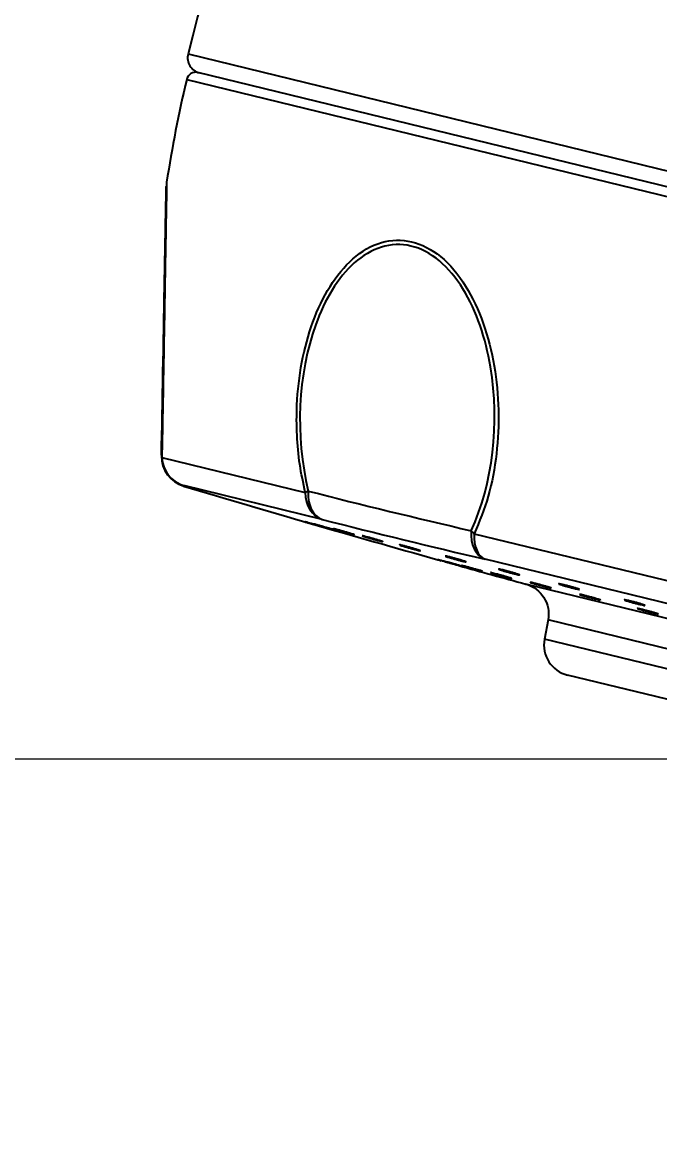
# Model space of a CAD drawing. Extents: x 0 to 1128, y 0 to 827.
# Drawn here: x 441.28 to 461.76, y 285.08 to 320.86 of the extents above; entities that cross this region are included whole.
import ezdxf

# ---------------------------------------------------------------- set-up
doc = ezdxf.new("R2010")
doc.units = 0
doc.header["$LTSCALE"] = 10
doc.header["$MEASUREMENT"] = 0
doc.header["$PDMODE"] = 3
doc.header["$PDSIZE"] = -10
doc.layers.get('0').update_dxf_attribs({"linetype": 'CONTINUOUS'})
doc.layers.get('DEFPOINTS').update_dxf_attribs({"linetype": 'CONTINUOUS'})
doc.layers.add('1', color=7, linetype='CONTINUOUS')
doc.styles.add('Daelim Dimension', font='')
doc.styles.get('Daelim Dimension').set_extended_font_data('나눔고딕')
doc.dimstyles.new('DEFAULT', dxfattribs={"dimscale": 2, "dimtxt": 2, "dimasz": 2, "dimexe": 0, "dimexo": 2, "dimgap": 1, "dimtad": 1, "dimdec": 0, "dimzin": 9, "dimdsep": 46, "dimtxsty": 'Daelim Dimension', "dimcen": 0.5, "dimclrd": 5, "dimclre": 5, "dimclrt": 256, "dimadec": 1, "dimazin": 0, "dimtfac": 1, "dimtdec": 0, "dimtix": 1, "dimtmove": 0, "dimatfit": 3, "dimfxl": 1, "dimtolj": 1, "dimtzin": 1, "dimlwd": 9, "dimlwe": 9, "dimarcsym": 0})

# ---------------------------------------------------------------- blocks, each defined once
blk = doc.blocks.new('*D3')
at = {"color": 5, "lineweight": 9, "ltscale": 0.5, "transparency": 16777216}
for p, q in [((468.953, 293.29), (442.226, 183.653)), ((469.9, 289.176), (469.9, 180.328))]:
    blk.add_line(p, q, dxfattribs=at)
blk.add_arc((469.9, 297.176), 116.848, 258.26142, 268.03852, dxfattribs=at)
at = {"color": 5, "ltscale": 0.5, "transparency": 16777216}
for points in [[(445.981, 182.122), (446.274, 183.422), (442.226, 183.653)], [(465.912, 181.063), (465.889, 179.73), (469.9, 180.328)]]:
    blk.add_solid(points, dxfattribs=at)
at = {"layer": 'DEFPOINTS', "color": 0, "ltscale": 0.5, "transparency": 16777216}
for p in [(470.124, 298.097), (469.9, 297.176), (469.9, 297.176), (469.9, 293.176), (451.352, 181.81)]:
    blk.add_point(p, dxfattribs=at)
at = {"color": 7, "ltscale": 0.5, "transparency": 16777216, "insert": (456.814, 188.244), "char_height": 10, "attachment_point": 5, "rotation": 353.15, "style": 'Daelim Dimension'}
blk.add_mtext('\\A1;14%%D', dxfattribs=at)
blk = doc.blocks.new('*D7')
at = {"color": 5, "lineweight": 9, "ltscale": 0.5, "transparency": 16777216}
for p, q in [((465.9, 297.176), (420.02, 297.176)), ((420.02, 248.93), (420.02, 293.176)), ((750.553, 244.93), (420.02, 244.93))]:
    blk.add_line(p, q, dxfattribs=at)
at = {"color": 5, "ltscale": 0.5, "transparency": 16777216}
for points in [[(419.353, 293.176), (420.687, 293.176), (420.02, 297.176)], [(419.353, 248.93), (420.687, 248.93), (420.02, 244.93)]]:
    blk.add_solid(points, dxfattribs=at)
at = {"layer": 'DEFPOINTS', "color": 0, "ltscale": 0.5, "transparency": 16777216}
for p in [(420.02, 297.176), (469.9, 297.176), (754.553, 244.93)]:
    blk.add_point(p, dxfattribs=at)
at = {"color": 7, "ltscale": 0.5, "transparency": 16777216, "insert": (412.907, 271.053), "char_height": 10, "attachment_point": 5, "rotation": 90, "style": 'Daelim Dimension'}
blk.add_mtext('\\A1;52', dxfattribs=at)

msp = doc.modelspace()

# ---------------------------------------------------------------- linework, layer by layer
at = {"layer": '1', "color": 7, "linetype": 'Continuous'}
for p, q in [((446.606, 319.84), (501.011, 306.577)), ((500.454, 306.196), (446.924, 319.245)), ((446.561, 319.023), (500.674, 305.832)), ((445.763, 306.873), (450.374, 305.749)), ((446.464, 305.954), (446.465, 305.97)), ((450.915, 304.885), (446.465, 305.97)), ((450.348, 304.812), (450.343, 304.814)), ((455.805, 304.425), (466.937, 301.712)), ((466.902, 300.988), (456.157, 303.607)), ((483.538, 296.45), (457.457, 302.808)), ((458.176, 301.658), (458.059, 301.038)), ((482.371, 295.76), (458.176, 301.658)), ((482.19, 295.156), (458.059, 301.038)), ((480.995, 294.471), (458.805, 299.881))]:
    msp.add_line(p, q, dxfattribs=at)
for centre, radius, start, end in [((567.93, 289.748), 125, 157.03462, 166.0699), ((447.091, 319.719), 0.5, 166.0699, 256.3001), ((446.853, 318.954), 0.3, 76.3001, 166.7041), ((488.263, 309.168), 42.85, 166.7041, 171.2032), ((446.751, 306.912), 1, 178.9806, 253.3511), ((584.849, 768.714), 483.009, 253.35114, 254.35947), ((584.849, 768.714), 483.009, 254.44262, 254.70753), ((459.042, 300.852), 1, 169.2999, 256.3001)]:
    msp.add_arc(centre, radius, start, end, dxfattribs=at)
at = {"layer": '1', "color": 7, "linetype": 'Continuous', "extrusion": (0, -6.12323e-17, -1)}
msp.add_arc((-457.194, 301.843), 1, 105.2925, 190.7001, dxfattribs=at)
at = {"layer": '1', "color": 7, "linetype": 'Continuous'}
for centre, major_axis, ratio, start_param, end_param in [((446.751, 306.928), (-1, 0.018), 0.999966, 0, 1.298016), ((446.751, 306.928), (-1, 0.018), 0.444306, 0, 0.162978), ((446.751, 306.928), (-0.237, -0.972), 0.98842, 5.003417, 6.231108), ((451.193, 305.845), (-0.237, -0.972), 0.806217, 5.003417, 6.231108), ((451.193, 305.845), (0.972, 0.237), 0.175115, 2.365232, 2.528211), ((451.193, 305.845), (-0.248, -0.969), 0.70581, 4.941684, 6.239699), ((490.34, 762.187), (31.984, -463.083), 0.68986, 6.058898, 6.075302), ((490.868, 762.223), (-32.05, 464.044), 0.68986, 2.917306, 2.93371), ((456.424, 304.57), (0.226, 0.974), 0.708356, 1.784087, 3.082103), ((456.424, 304.57), (-0.906, 0.423), 0.453228, 0.884994, 1.047972), ((456.424, 304.57), (-0.237, -0.972), 0.591619, 5.003417, 6.231108)]:
    msp.add_ellipse(centre, major_axis=major_axis, ratio=ratio, start_param=start_param, end_param=end_param, dxfattribs=at)
for points, knots in [([(445.751, 306.945), (445.781, 308.616), (445.817, 310.606), (445.863, 313.217), (445.877, 314.017), (445.899, 315.222), (445.905, 315.591), (445.905, 315.584), (445.898, 315.206), (445.884, 314.421), (445.881, 314.219), (445.877, 314.001)], [0, 0, 0, 0, 0.377065, 0.377065, 0.565598, 0.565598, 0.75413, 0.75413, 0.942663, 0.942663, 1, 1, 1, 1]), ([(445.917, 315.723), (445.917, 315.723), (445.915, 315.551), (445.897, 314.543), (445.863, 312.464), (445.822, 310.062), (445.789, 308.175), (445.772, 307.303), (445.763, 306.873)], [0, 0, 0, 0, 0.122773, 0.251669, 0.501056, 0.750303, 0.876904, 1, 1, 1, 1]), ([(455.702, 304.52), (456.405, 306.027), (456.628, 307.97), (456.171, 310.704), (455.882, 311.578), (455, 313.004), (454.414, 313.516), (453.127, 313.824), (452.481, 313.601), (451.417, 312.652), (450.997, 311.939), (450.135, 309.554), (450.036, 307.577), (450.47, 305.795)], [0, 0, 0, 0, 0.25, 0.25, 0.375, 0.375, 0.5, 0.5, 0.625, 0.625, 0.75, 0.75, 1, 1, 1, 1]), ([(450.374, 305.749), (450.309, 306.049), (450.178, 306.653), (450.093, 307.601), (450.09, 309.174), (450.488, 311.329), (451.582, 313.144), (452.794, 313.869), (453.796, 313.887), (454.762, 313.396), (455.816, 312.125), (456.59, 309.849), (456.628, 307.428), (456.295, 305.614), (455.967, 304.818), (455.805, 304.425)], [0, 0, 0, 0, 0.040987, 0.082419, 0.125086, 0.24903, 0.37347, 0.437838, 0.499616, 0.561426, 0.625868, 0.75055, 0.875163, 0.938458, 1, 1, 1, 1]), ([(450.348, 304.812), (450.348, 304.812), (450.348, 304.812), (450.354, 304.81), (450.367, 304.806), (450.403, 304.796), (450.428, 304.788), (450.485, 304.772), (450.517, 304.762), (450.586, 304.742), (450.624, 304.731), (450.7, 304.709), (450.738, 304.698), (450.81, 304.678), (450.845, 304.668), (450.907, 304.65), (450.934, 304.642), (450.977, 304.63), (450.993, 304.625), (451.003, 304.622)], [0, 0, 0, 0, 0.000061, 0.000061, 0.124139, 0.124139, 0.252503, 0.252503, 0.374641, 0.374641, 0.501516, 0.501516, 0.625957, 0.625957, 0.750778, 0.750778, 0.877447, 0.877447, 1, 1, 1, 1]), ([(451.016, 304.619), (451.016, 304.619), (451.016, 304.619), (451.012, 304.62), (451.003, 304.623), (450.974, 304.632), (450.953, 304.638), (450.902, 304.653), (450.872, 304.661), (450.806, 304.681), (450.769, 304.691), (450.694, 304.713), (450.655, 304.724), (450.581, 304.746), (450.545, 304.756), (450.48, 304.775), (450.449, 304.784), (450.4, 304.798), (450.381, 304.803), (450.358, 304.809), (450.352, 304.811), (450.348, 304.812)], [0, 0, 0, 0, 0.023178, 0.023178, 0.134541, 0.134541, 0.24942, 0.24942, 0.36216, 0.36216, 0.475519, 0.475519, 0.59113, 0.59113, 0.702555, 0.702555, 0.818372, 0.818372, 0.929855, 0.929855, 1, 1, 1, 1]), ([(450.671, 304.734), (450.66, 304.736), (450.655, 304.737), (450.658, 304.736), (450.666, 304.733), (450.694, 304.725), (450.715, 304.718), (450.765, 304.704), (450.794, 304.695), (450.859, 304.676), (450.896, 304.665), (450.971, 304.643), (451.009, 304.632), (451.083, 304.611), (451.12, 304.601), (451.187, 304.582), (451.217, 304.573), (451.268, 304.559), (451.288, 304.553), (451.318, 304.545), (451.327, 304.543), (451.331, 304.543), (451.327, 304.544), (451.306, 304.551), (451.29, 304.556), (451.246, 304.569), (451.219, 304.577), (451.158, 304.595), (451.123, 304.605), (451.05, 304.626), (451.011, 304.638), (450.936, 304.659), (450.899, 304.67), (450.829, 304.69), (450.796, 304.699), (450.74, 304.715), (450.716, 304.721), (450.687, 304.729), (450.678, 304.732), (450.671, 304.734)], [0, 0, 0, 0, 0.053463, 0.053463, 0.106782, 0.106782, 0.161942, 0.161942, 0.214427, 0.214427, 0.268948, 0.268948, 0.322422, 0.322422, 0.37606, 0.37606, 0.430492, 0.430492, 0.483261, 0.483261, 0.537949, 0.537949, 0.590625, 0.590625, 0.644964, 0.644964, 0.698292, 0.698292, 0.751913, 0.751913, 0.806599, 0.806599, 0.859304, 0.859304, 0.914087, 0.914087, 0.96682, 0.96682, 1, 1, 1, 1]), ([(451.308, 304.578), (451.292, 304.582), (451.283, 304.584), (451.279, 304.585), (451.278, 304.585), (451.279, 304.585)], [0, 0, 0, 0, 0.792428, 0.792428, 1, 1, 1, 1]), ([(451.289, 304.581), (451.289, 304.581), (451.289, 304.581), (451.298, 304.577), (451.314, 304.572), (451.357, 304.559), (451.383, 304.551), (451.443, 304.534), (451.478, 304.523), (451.55, 304.502), (451.588, 304.491), (451.663, 304.47), (451.701, 304.459), (451.772, 304.439), (451.806, 304.43), (451.862, 304.414), (451.887, 304.407), (451.925, 304.397), (451.939, 304.394), (451.946, 304.392)], [0, 0, 0, 0, 0.000039, 0.000039, 0.128026, 0.128026, 0.249806, 0.249806, 0.376308, 0.376308, 0.500383, 0.500383, 0.624838, 0.624838, 0.751135, 0.751135, 0.873573, 0.873573, 1, 1, 1, 1]), ([(451.951, 304.392), (451.951, 304.392), (451.95, 304.393), (451.942, 304.396), (451.93, 304.4), (451.895, 304.411), (451.871, 304.418), (451.816, 304.434), (451.784, 304.444), (451.714, 304.464), (451.676, 304.475), (451.601, 304.497), (451.563, 304.508), (451.49, 304.529), (451.454, 304.539), (451.392, 304.556), (451.365, 304.563), (451.33, 304.573), (451.317, 304.576), (451.308, 304.578)], [0, 0, 0, 0, 0.054586, 0.054586, 0.180079, 0.180079, 0.303234, 0.303234, 0.427066, 0.427066, 0.553358, 0.553358, 0.675076, 0.675076, 0.801593, 0.801593, 0.923375, 0.923375, 1, 1, 1, 1]), ([(452.248, 304.349), (452.229, 304.354), (452.214, 304.357), (452.202, 304.36), (452.199, 304.36), (452.199, 304.36)], [0, 0, 0, 0, 0.615105, 0.615105, 1, 1, 1, 1]), ([(452.201, 304.358), (452.201, 304.358), (452.201, 304.358), (452.206, 304.356), (452.217, 304.352), (452.252, 304.341), (452.274, 304.334), (452.328, 304.318), (452.36, 304.308), (452.429, 304.288), (452.466, 304.277), (452.541, 304.256), (452.58, 304.245), (452.653, 304.224), (452.689, 304.214), (452.752, 304.197), (452.78, 304.19), (452.826, 304.178), (452.844, 304.173), (452.856, 304.171)], [0, 0, 0, 0, 0.000037, 0.000037, 0.128025, 0.128025, 0.249804, 0.249804, 0.376306, 0.376306, 0.500382, 0.500382, 0.624837, 0.624837, 0.751134, 0.751134, 0.873572, 0.873572, 1, 1, 1, 1]), ([(452.872, 304.168), (452.872, 304.168), (452.872, 304.168), (452.871, 304.169), (452.864, 304.172), (452.837, 304.181), (452.818, 304.187), (452.77, 304.202), (452.74, 304.211), (452.675, 304.23), (452.638, 304.241), (452.564, 304.262), (452.526, 304.273), (452.452, 304.294), (452.414, 304.305), (452.347, 304.323), (452.317, 304.331), (452.275, 304.342), (452.261, 304.346), (452.248, 304.349)], [0, 0, 0, 0, 0.01105, 0.01105, 0.142321, 0.142321, 0.271148, 0.271148, 0.400682, 0.400682, 0.53279, 0.53279, 0.660113, 0.660113, 0.792456, 0.792456, 0.919846, 0.919846, 1, 1, 1, 1]), ([(453.478, 304.049), (453.454, 304.055), (453.435, 304.06), (453.411, 304.065), (453.404, 304.066), (453.404, 304.065), (453.404, 304.065), (453.404, 304.065)], [0, 0, 0, 0, 0.49989, 0.49989, 0.998428, 0.998428, 1, 1, 1, 1]), ([(453.423, 304.057), (453.423, 304.057), (453.423, 304.057), (453.435, 304.052), (453.454, 304.046), (453.5, 304.032), (453.53, 304.023), (453.594, 304.004), (453.63, 303.993), (453.703, 303.972), (453.742, 303.961), (453.817, 303.94), (453.855, 303.93), (453.922, 303.912), (453.953, 303.904), (454.007, 303.89), (454.029, 303.884), (454.061, 303.877), (454.071, 303.875), (454.075, 303.875)], [0, 0, 0, 0, 0.000231, 0.000231, 0.122685, 0.122685, 0.249888, 0.249888, 0.374651, 0.374651, 0.499795, 0.499795, 0.626792, 0.626792, 0.749909, 0.749909, 0.877501, 0.877501, 1, 1, 1, 1]), ([(454.077, 303.875), (454.078, 303.876), (454.075, 303.877), (454.06, 303.883), (454.044, 303.888), (454.004, 303.901), (453.978, 303.909), (453.918, 303.927), (453.883, 303.937), (453.812, 303.958), (453.774, 303.969), (453.699, 303.99), (453.66, 304.001), (453.589, 304.02), (453.556, 304.029), (453.509, 304.041), (453.492, 304.046), (453.478, 304.049)], [0, 0, 0, 0, 0.100261, 0.100261, 0.235406, 0.235406, 0.371292, 0.371292, 0.509878, 0.509878, 0.643445, 0.643445, 0.782278, 0.782278, 0.915915, 0.915915, 1, 1, 1, 1]), ([(454.634, 303.589), (454.634, 303.589), (454.638, 303.588), (454.652, 303.584), (454.667, 303.58), (454.703, 303.57), (454.723, 303.564), (454.745, 303.558)], [0, 0, 0, 0, 0.277213, 0.277213, 0.678449, 0.678449, 1, 1, 1, 1]), ([(455.309, 303.401), (455.309, 303.401), (455.308, 303.401), (455.301, 303.403), (455.29, 303.406), (455.256, 303.415), (455.233, 303.422), (455.178, 303.437), (455.146, 303.446), (455.078, 303.465), (455.041, 303.476), (454.965, 303.497), (454.926, 303.508), (454.853, 303.528), (454.818, 303.538), (454.755, 303.555), (454.726, 303.564), (454.68, 303.576), (454.663, 303.581), (454.644, 303.586), (454.639, 303.588), (454.636, 303.588)], [0, 0, 0, 0, 0.044228, 0.044228, 0.153256, 0.153256, 0.265709, 0.265709, 0.376035, 0.376035, 0.486943, 0.486943, 0.600011, 0.600011, 0.708976, 0.708976, 0.822265, 0.822265, 0.931342, 0.931342, 1, 1, 1, 1]), ([(454.827, 303.542), (454.827, 303.542), (454.827, 303.542), (454.83, 303.541), (454.839, 303.538), (454.869, 303.529), (454.891, 303.523), (454.943, 303.508), (454.973, 303.5), (455.039, 303.481), (455.077, 303.47), (455.152, 303.449), (455.19, 303.439), (455.264, 303.418), (455.3, 303.408), (455.366, 303.39), (455.396, 303.382), (455.445, 303.369), (455.464, 303.363), (455.492, 303.356), (455.499, 303.354), (455.501, 303.354), (455.496, 303.356), (455.473, 303.363), (455.455, 303.368), (455.41, 303.381), (455.381, 303.389), (455.319, 303.406), (455.284, 303.416), (455.21, 303.437), (455.171, 303.448), (455.095, 303.469), (455.059, 303.479), (454.99, 303.498), (454.957, 303.507), (454.903, 303.522), (454.88, 303.528), (454.852, 303.536), (454.844, 303.538), (454.837, 303.539)], [0, 0, 0, 0, 0.000038, 0.000038, 0.056392, 0.056392, 0.114688, 0.114688, 0.170138, 0.170138, 0.227728, 0.227728, 0.284189, 0.284189, 0.340829, 0.340829, 0.398322, 0.398322, 0.454072, 0.454072, 0.511867, 0.511867, 0.56755, 0.56755, 0.624982, 0.624982, 0.681328, 0.681328, 0.737971, 0.737971, 0.795717, 0.795717, 0.851368, 0.851368, 0.909227, 0.909227, 0.964935, 0.964935, 1, 1, 1, 1]), ([(454.976, 303.684), (454.949, 303.691), (454.926, 303.696), (454.893, 303.704), (454.882, 303.706), (454.875, 303.706), (454.874, 303.706), (454.873, 303.706)], [0, 0, 0, 0, 0.420717, 0.420717, 0.840296, 0.840296, 1, 1, 1, 1]), ([(454.881, 303.701), (454.881, 303.701), (454.881, 303.701), (454.889, 303.698), (454.903, 303.693), (454.942, 303.68), (454.968, 303.672), (455.027, 303.655), (455.06, 303.645), (455.131, 303.624), (455.169, 303.613), (455.245, 303.592), (455.284, 303.582), (455.355, 303.563), (455.389, 303.554), (455.448, 303.538), (455.475, 303.532), (455.515, 303.523), (455.53, 303.519), (455.539, 303.518)], [0, 0, 0, 0, 0.000232, 0.000232, 0.122686, 0.122686, 0.249889, 0.249889, 0.374651, 0.374651, 0.499796, 0.499796, 0.626793, 0.626793, 0.749909, 0.749909, 0.877501, 0.877501, 1, 1, 1, 1]), ([(455.548, 303.518), (455.548, 303.518), (455.548, 303.519), (455.542, 303.522), (455.531, 303.526), (455.499, 303.537), (455.477, 303.544), (455.424, 303.56), (455.391, 303.57), (455.323, 303.59), (455.287, 303.6), (455.212, 303.621), (455.172, 303.632), (455.099, 303.652), (455.064, 303.662), (455.012, 303.675), (454.993, 303.68), (454.976, 303.684)], [0, 0, 0, 0, 0.051937, 0.051937, 0.19434, 0.19434, 0.337525, 0.337525, 0.483554, 0.483554, 0.624295, 0.624295, 0.770584, 0.770584, 0.911399, 0.911399, 1, 1, 1, 1]), ([(455.425, 303.396), (455.409, 303.4), (455.4, 303.402), (455.396, 303.403), (455.395, 303.403), (455.395, 303.403)], [0, 0, 0, 0, 0.793293, 0.793293, 1, 1, 1, 1]), ([(455.406, 303.399), (455.406, 303.399), (455.406, 303.399), (455.415, 303.396), (455.431, 303.391), (455.474, 303.379), (455.5, 303.371), (455.56, 303.354), (455.595, 303.344), (455.668, 303.324), (455.706, 303.313), (455.781, 303.292), (455.819, 303.282), (455.89, 303.262), (455.924, 303.253), (455.981, 303.238), (456.005, 303.231), (456.043, 303.222), (456.057, 303.218), (456.064, 303.217)], [0, 0, 0, 0, 0.00004, 0.00004, 0.128082, 0.128082, 0.249873, 0.249873, 0.376363, 0.376363, 0.500376, 0.500376, 0.624781, 0.624781, 0.75106, 0.75106, 0.873509, 0.873509, 1, 1, 1, 1]), ([(456.07, 303.216), (456.07, 303.216), (456.068, 303.217), (456.061, 303.219), (456.048, 303.223), (456.013, 303.234), (455.989, 303.241), (455.934, 303.257), (455.902, 303.266), (455.832, 303.285), (455.793, 303.296), (455.718, 303.317), (455.68, 303.328), (455.607, 303.348), (455.571, 303.357), (455.51, 303.374), (455.482, 303.381), (455.446, 303.391), (455.434, 303.394), (455.425, 303.396)], [0, 0, 0, 0, 0.054496, 0.054496, 0.180065, 0.180065, 0.303259, 0.303259, 0.427103, 0.427103, 0.553358, 0.553358, 0.675033, 0.675033, 0.801535, 0.801535, 0.923334, 0.923334, 1, 1, 1, 1]), ([(456.384, 303.162), (456.363, 303.168), (456.348, 303.171), (456.332, 303.175), (456.329, 303.175), (456.329, 303.175)], [0, 0, 0, 0, 0.583199, 0.583199, 1, 1, 1, 1]), ([(456.33, 303.174), (456.33, 303.174), (456.33, 303.174), (456.333, 303.172), (456.344, 303.169), (456.376, 303.159), (456.398, 303.152), (456.45, 303.137), (456.481, 303.128), (456.549, 303.109), (456.587, 303.098), (456.661, 303.078), (456.7, 303.067), (456.774, 303.047), (456.811, 303.037), (456.875, 303.02), (456.904, 303.012), (456.952, 303), (456.971, 302.995), (456.996, 302.99), (457.003, 302.988), (457.004, 302.989), (456.998, 302.992), (456.973, 303), (456.954, 303.005), (456.908, 303.019), (456.879, 303.027), (456.815, 303.046), (456.779, 303.056), (456.705, 303.076), (456.667, 303.087), (456.592, 303.107), (456.554, 303.118), (456.486, 303.136), (456.455, 303.144), (456.412, 303.155), (456.397, 303.159), (456.384, 303.162)], [0, 0, 0, 0, 0.000018, 0.000018, 0.061797, 0.061797, 0.12056, 0.12056, 0.18159, 0.18159, 0.241424, 0.241424, 0.301448, 0.301448, 0.362376, 0.362376, 0.421457, 0.421457, 0.482704, 0.482704, 0.541714, 0.541714, 0.602577, 0.602577, 0.662289, 0.662289, 0.722317, 0.722317, 0.783512, 0.783512, 0.842488, 0.842488, 0.903804, 0.903804, 0.96284, 0.96284, 1, 1, 1, 1]), ([(456.721, 303.259), (456.691, 303.266), (456.664, 303.273), (456.622, 303.282), (456.606, 303.285), (456.589, 303.288), (456.585, 303.288), (456.585, 303.287)], [0, 0, 0, 0, 0.361875, 0.361875, 0.722771, 0.722771, 1, 1, 1, 1]), ([(456.587, 303.286), (456.587, 303.286), (456.587, 303.286), (456.59, 303.284), (456.6, 303.28), (456.63, 303.269), (456.652, 303.262), (456.704, 303.246), (456.735, 303.236), (456.802, 303.217), (456.839, 303.206), (456.914, 303.185), (456.954, 303.175), (457.027, 303.155), (457.063, 303.146), (457.128, 303.129), (457.158, 303.121), (457.206, 303.11), (457.225, 303.106), (457.252, 303.101), (457.26, 303.1), (457.261, 303.102), (457.255, 303.105), (457.232, 303.114), (457.214, 303.12), (457.168, 303.135), (457.139, 303.144), (457.075, 303.163), (457.04, 303.173), (456.967, 303.193), (456.927, 303.204), (456.852, 303.225), (456.815, 303.234), (456.76, 303.249), (456.74, 303.254), (456.721, 303.259)], [0, 0, 0, 0, 0.000119, 0.000119, 0.062738, 0.062738, 0.127786, 0.127786, 0.191586, 0.191586, 0.255582, 0.255582, 0.320524, 0.320524, 0.383482, 0.383482, 0.44873, 0.44873, 0.511577, 0.511577, 0.576409, 0.576409, 0.640034, 0.640034, 0.704009, 0.704009, 0.769254, 0.769254, 0.832136, 0.832136, 0.897498, 0.897498, 0.960414, 0.960414, 1, 1, 1, 1]), ([(457.691, 302.844), (457.665, 302.85), (457.645, 302.855), (457.615, 302.862), (457.606, 302.863), (457.603, 302.863), (457.603, 302.863), (457.603, 302.863)], [0, 0, 0, 0, 0.458391, 0.458391, 0.915547, 0.915547, 1, 1, 1, 1]), ([(457.616, 302.858), (457.616, 302.858), (457.616, 302.858), (457.626, 302.854), (457.643, 302.849), (457.686, 302.836), (457.713, 302.828), (457.775, 302.81), (457.81, 302.8), (457.882, 302.78), (457.921, 302.769), (457.997, 302.749), (458.035, 302.739), (458.105, 302.72), (458.137, 302.712), (458.194, 302.697), (458.218, 302.691), (458.254, 302.683), (458.267, 302.68), (458.273, 302.679)], [0, 0, 0, 0, 0.000242, 0.000242, 0.122703, 0.122703, 0.249889, 0.249889, 0.374584, 0.374584, 0.499673, 0.499673, 0.626647, 0.626647, 0.74977, 0.74977, 0.87741, 0.87741, 1, 1, 1, 1]), ([(458.278, 302.679), (458.278, 302.679), (458.277, 302.68), (458.267, 302.684), (458.254, 302.689), (458.217, 302.7), (458.193, 302.707), (458.136, 302.724), (458.102, 302.733), (458.032, 302.753), (457.995, 302.763), (457.92, 302.784), (457.88, 302.794), (457.808, 302.814), (457.774, 302.823), (457.724, 302.835), (457.707, 302.84), (457.691, 302.844)], [0, 0, 0, 0, 0.076603, 0.076603, 0.215342, 0.215342, 0.354812, 0.354812, 0.496999, 0.496999, 0.634027, 0.634027, 0.776492, 0.776492, 0.91366, 0.91366, 1, 1, 1, 1]), ([(458.684, 302.78), (458.651, 302.788), (458.621, 302.796), (458.572, 302.807), (458.551, 302.811), (458.522, 302.816), (458.514, 302.817), (458.512, 302.816), (458.512, 302.816), (458.512, 302.816)], [0, 0, 0, 0, 0.31809, 0.31809, 0.635318, 0.635318, 0.963505, 0.963505, 1, 1, 1, 1]), ([(458.526, 302.808), (458.526, 302.808), (458.527, 302.808), (458.537, 302.804), (458.555, 302.798), (458.6, 302.784), (458.628, 302.775), (458.69, 302.757), (458.725, 302.747), (458.799, 302.726), (458.838, 302.715), (458.913, 302.695), (458.95, 302.685), (459.02, 302.668), (459.053, 302.66), (459.108, 302.647), (459.131, 302.642), (459.166, 302.634), (459.179, 302.632), (459.184, 302.632)], [0, 0, 0, 0, 0.000157, 0.000157, 0.126829, 0.126829, 0.251071, 0.251071, 0.375692, 0.375692, 0.502159, 0.502159, 0.624762, 0.624762, 0.751821, 0.751821, 0.874208, 0.874208, 1, 1, 1, 1]), ([(459.188, 302.633), (459.188, 302.634), (459.186, 302.635), (459.174, 302.641), (459.161, 302.646), (459.123, 302.658), (459.097, 302.666), (459.04, 302.684), (459.007, 302.693), (458.936, 302.713), (458.897, 302.724), (458.822, 302.745), (458.784, 302.755), (458.726, 302.77), (458.704, 302.775), (458.684, 302.78)], [0, 0, 0, 0, 0.096192, 0.096192, 0.25682, 0.25682, 0.420639, 0.420639, 0.578525, 0.578525, 0.742636, 0.742636, 0.900606, 0.900606, 1, 1, 1, 1]), ([(459.314, 302.448), (459.284, 302.456), (459.258, 302.462), (459.219, 302.471), (459.204, 302.474), (459.19, 302.476), (459.187, 302.476), (459.187, 302.476)], [0, 0, 0, 0, 0.375607, 0.375607, 0.750201, 0.750201, 1, 1, 1, 1]), ([(459.189, 302.474), (459.189, 302.474), (459.189, 302.474), (459.194, 302.472), (459.205, 302.468), (459.237, 302.458), (459.26, 302.451), (459.314, 302.435), (459.346, 302.426), (459.414, 302.406), (459.452, 302.396), (459.527, 302.376), (459.567, 302.365), (459.64, 302.346), (459.675, 302.337), (459.739, 302.321), (459.769, 302.313), (459.815, 302.303), (459.833, 302.299), (459.845, 302.296)], [0, 0, 0, 0, 0.000238, 0.000238, 0.122699, 0.122699, 0.249885, 0.249885, 0.37458, 0.37458, 0.49967, 0.49967, 0.626643, 0.626643, 0.749767, 0.749767, 0.877407, 0.877407, 1, 1, 1, 1]), ([(459.863, 302.294), (459.863, 302.294), (459.863, 302.294), (459.862, 302.295), (459.855, 302.298), (459.829, 302.307), (459.81, 302.313), (459.762, 302.327), (459.732, 302.336), (459.667, 302.354), (459.632, 302.364), (459.558, 302.385), (459.518, 302.395), (459.443, 302.415), (459.407, 302.425), (459.352, 302.439), (459.332, 302.444), (459.314, 302.448)], [0, 0, 0, 0, 0.011229, 0.011229, 0.15979, 0.15979, 0.309135, 0.309135, 0.461388, 0.461388, 0.608117, 0.608117, 0.760668, 0.760668, 0.907548, 0.907548, 1, 1, 1, 1]), ([(460.834, 302.256), (460.799, 302.265), (460.766, 302.273), (460.71, 302.286), (460.685, 302.291), (460.648, 302.298), (460.634, 302.3), (460.625, 302.3), (460.624, 302.3), (460.624, 302.299)], [0, 0, 0, 0, 0.284229, 0.284229, 0.56769, 0.56769, 0.860942, 0.860942, 1, 1, 1, 1]), ([(460.628, 302.296), (460.628, 302.296), (460.628, 302.296), (460.635, 302.293), (460.647, 302.288), (460.684, 302.275), (460.709, 302.268), (460.765, 302.251), (460.798, 302.241), (460.868, 302.221), (460.907, 302.211), (460.982, 302.191), (461.02, 302.181), (461.093, 302.162), (461.129, 302.154), (461.19, 302.139), (461.217, 302.133), (461.26, 302.124), (461.277, 302.121), (461.288, 302.12)], [0, 0, 0, 0, 0.000155, 0.000155, 0.126827, 0.126827, 0.251069, 0.251069, 0.375691, 0.375691, 0.502158, 0.502158, 0.62476, 0.62476, 0.75182, 0.75182, 0.874207, 0.874207, 1, 1, 1, 1]), ([(461.3, 302.12), (461.3, 302.12), (461.3, 302.121), (461.297, 302.123), (461.288, 302.127), (461.259, 302.138), (461.237, 302.145), (461.186, 302.161), (461.156, 302.169), (461.089, 302.189), (461.051, 302.199), (460.977, 302.219), (460.938, 302.229), (460.879, 302.245), (460.856, 302.251), (460.834, 302.256)], [0, 0, 0, 0, 0.038399, 0.038399, 0.209298, 0.209298, 0.383592, 0.383592, 0.551574, 0.551574, 0.726179, 0.726179, 0.89425, 0.89425, 1, 1, 1, 1]), ([(461.212, 301.985), (461.18, 301.994), (461.15, 302.001), (461.1, 302.012), (461.08, 302.017), (461.051, 302.022), (461.043, 302.023), (461.041, 302.022), (461.041, 302.022), (461.041, 302.022)], [0, 0, 0, 0, 0.318588, 0.318588, 0.636318, 0.636318, 0.964992, 0.964992, 1, 1, 1, 1]), ([(461.056, 302.016), (461.056, 302.016), (461.056, 302.016), (461.067, 302.012), (461.084, 302.006), (461.13, 301.992), (461.158, 301.984), (461.22, 301.966), (461.255, 301.957), (461.329, 301.937), (461.368, 301.926), (461.443, 301.906), (461.48, 301.897), (461.55, 301.879), (461.583, 301.871), (461.638, 301.858), (461.661, 301.853), (461.697, 301.845), (461.709, 301.843), (461.714, 301.843)], [0, 0, 0, 0, 0.000135, 0.000135, 0.126791, 0.126791, 0.250965, 0.250965, 0.375533, 0.375533, 0.501977, 0.501977, 0.624587, 0.624587, 0.751694, 0.751694, 0.874157, 0.874157, 1, 1, 1, 1]), ([(461.718, 301.843), (461.718, 301.844), (461.716, 301.845), (461.704, 301.85), (461.691, 301.854), (461.652, 301.866), (461.627, 301.874), (461.569, 301.891), (461.536, 301.9), (461.465, 301.92), (461.426, 301.93), (461.351, 301.95), (461.313, 301.96), (461.255, 301.975), (461.233, 301.98), (461.212, 301.985)], [0, 0, 0, 0, 0.095734, 0.095734, 0.256464, 0.256464, 0.420325, 0.420325, 0.578241, 0.578241, 0.742422, 0.742422, 0.900499, 0.900499, 1, 1, 1, 1])]:
    msp.add_open_spline(points, degree=3, knots=knots, dxfattribs=at)
msp.add_open_spline([(454.837, 303.539), (454.83, 303.541), (454.826, 303.542), (454.826, 303.542)], degree=3, dxfattribs=at)

# ---------------------------------------------------------------- dimensions: what is measured, and where the dimension line sits
at = {"color": 5, "ltscale": 0.5}
dim = msp.add_angular_dim_2l(base=(451.352, 181.81), line1=((469.9, 293.176), (469.9, 297.176)), line2=((470.124, 298.097), (469.9, 297.176)), text='14%%D', dimstyle='DEFAULT', override={"dimtxt": 5, "dimclrd": 5, "dimclre": 5, "dimclrt": 7}, dxfattribs=at)
dim.commit()
dim.dimension.update_dxf_attribs({"geometry": '*D3', "text_midpoint": (456.814, 188.244)})
dim = msp.add_linear_dim(base=(420.02, 297.176), p1=(754.553, 244.93), p2=(469.9, 297.176), angle=90, text='52', dimstyle='DEFAULT', override={"dimtxt": 5, "dimclrd": 5, "dimclre": 5, "dimclrt": 7}, dxfattribs=at)
dim.commit()
dim.dimension.update_dxf_attribs({"geometry": '*D7', "text_midpoint": (412.907, 271.053)})

doc.saveas('drawing.dxf')
